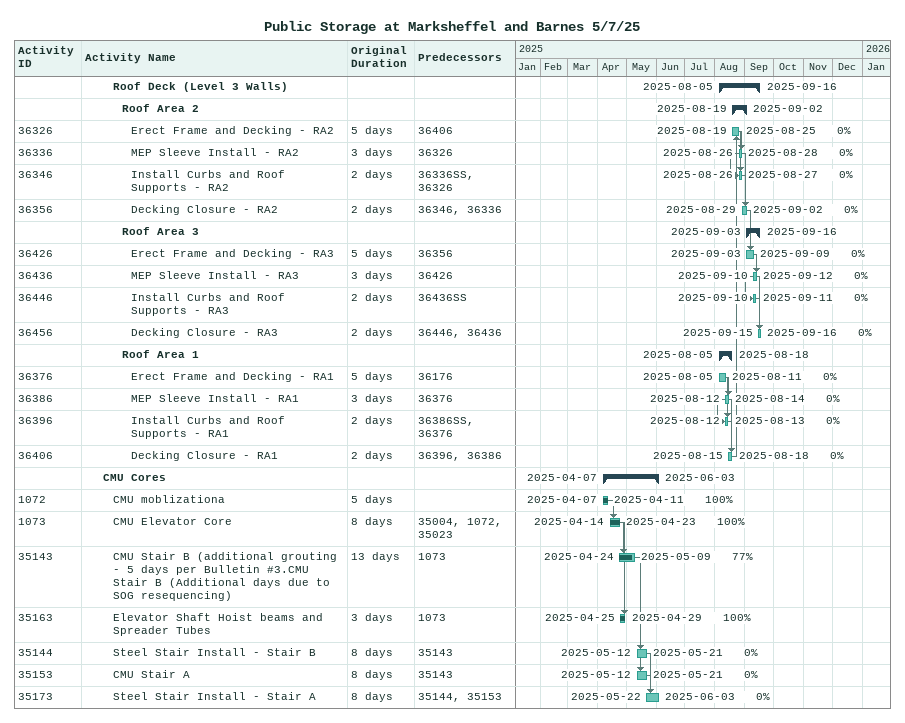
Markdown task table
Public Storage at Marksheffel and Barnes 5/7/25

| ID | Level | Task | Original duration | Start | Finish | Predecessors | % complete |
|---|---|---|---|---|---|---|---|
|  | 4 | **Roof Deck (Level 3 Walls)** |  | 2025-08-05 | 2025-09-16 |  |  |
|  | 5 | **Roof Area 2** |  | 2025-08-19 | 2025-09-02 |  |  |
| 36326 | 6 | Erect Frame and Decking - RA2 | 5d | 2025-08-19 | 2025-08-25 | 36406 | 0 |
| 36336 | 6 | MEP Sleeve Install - RA2 | 3d | 2025-08-26 | 2025-08-28 | 36326 | 0 |
| 36346 | 6 | Install Curbs and Roof Supports - RA2 | 2d | 2025-08-26 | 2025-08-27 | 36336SS, 36326 | 0 |
| 36356 | 6 | Decking Closure - RA2 | 2d | 2025-08-29 | 2025-09-02 | 36346, 36336 | 0 |
|  | 5 | **Roof Area 3** |  | 2025-09-03 | 2025-09-16 |  |  |
| 36426 | 6 | Erect Frame and Decking - RA3 | 5d | 2025-09-03 | 2025-09-09 | 36356 | 0 |
| 36436 | 6 | MEP Sleeve Install - RA3 | 3d | 2025-09-10 | 2025-09-12 | 36426 | 0 |
| 36446 | 6 | Install Curbs and Roof Supports - RA3 | 2d | 2025-09-10 | 2025-09-11 | 36436SS | 0 |
| 36456 | 6 | Decking Closure - RA3 | 2d | 2025-09-15 | 2025-09-16 | 36446, 36436 | 0 |
|  | 5 | **Roof Area 1** |  | 2025-08-05 | 2025-08-18 |  |  |
| 36376 | 6 | Erect Frame and Decking - RA1 | 5d | 2025-08-05 | 2025-08-11 | 36176 | 0 |
| 36386 | 6 | MEP Sleeve Install - RA1 | 3d | 2025-08-12 | 2025-08-14 | 36376 | 0 |
| 36396 | 6 | Install Curbs and Roof Supports - RA1 | 2d | 2025-08-12 | 2025-08-13 | 36386SS, 36376 | 0 |
| 36406 | 6 | Decking Closure - RA1 | 2d | 2025-08-15 | 2025-08-18 | 36396, 36386 | 0 |
|  | 3 | **CMU Cores** |  | 2025-04-07 | 2025-06-03 |  |  |
| 1072 | 4 | CMU moblizationa | 5d | 2025-04-07 | 2025-04-11 |  | 100 |
| 1073 | 4 | CMU Elevator Core | 8d | 2025-04-14 | 2025-04-23 | 35004, 1072, 35023 | 100 |
| 35143 | 4 | CMU Stair B (additional grouting - 5 days per Bulletin #3.CMU Stair B (Additional days due to SOG resequencing) | 13d | 2025-04-24 | 2025-05-09 | 1073 | 77 |
| 35163 | 4 | Elevator Shaft Hoist beams and Spreader Tubes | 3d | 2025-04-25 | 2025-04-29 | 1073 | 100 |
| 35144 | 4 | Steel Stair Install - Stair B | 8d | 2025-05-12 | 2025-05-21 | 35143 | 0 |
| 35153 | 4 | CMU Stair A | 8d | 2025-05-12 | 2025-05-21 | 35143 | 0 |
| 35173 | 4 | Steel Stair Install - Stair A | 8d | 2025-05-22 | 2025-06-03 | 35144, 35153 | 0 |
